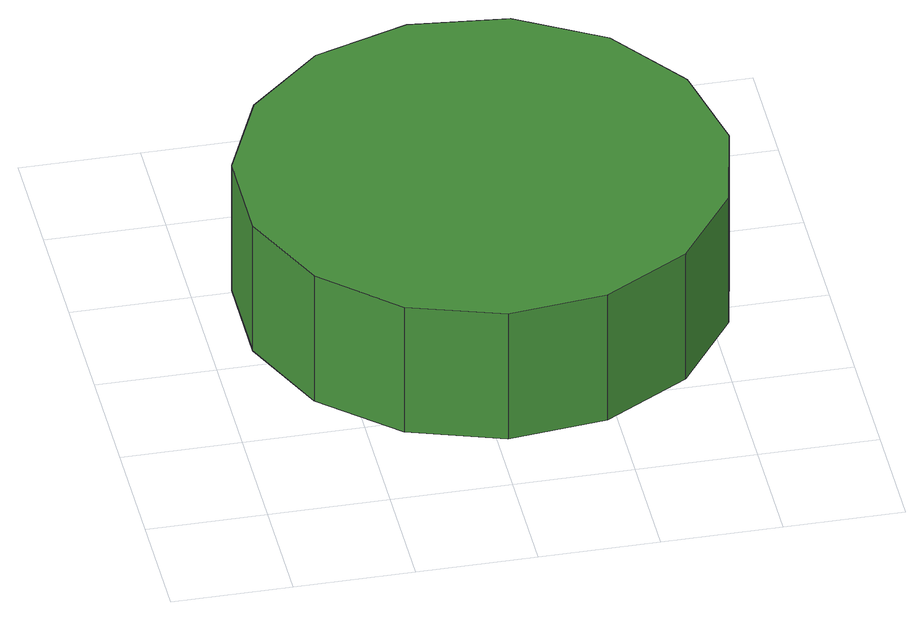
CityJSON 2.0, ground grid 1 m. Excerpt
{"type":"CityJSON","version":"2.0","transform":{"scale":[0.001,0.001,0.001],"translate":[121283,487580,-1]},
"CityObjects":{
"tree1":{"type":"SolitaryVegetationObject","attributes":{"function":"something"},"geometry":[{"type":"MultiSurface","lod":"1","boundaries":[[[0,1,2,3,4,5,6,7,8,9,10,11,12,13,14]],[[15,16,17,18,19,20,21,22,23,24,25,26,27,28,29]],[[0,29,28,1]],[[1,28,27,2]],[[2,27,26,3]],[[3,26,25,4]],[[4,25,24,5]],[[5,24,23,6]],[[6,23,22,7]],[[7,22,21,8]],[[8,21,20,9]],[[9,20,19,10]],[[10,19,18,11]],[[11,18,17,12]],[[12,17,16,13]],[[13,16,15,14]],[[14,15,29,0]]]}]}
},
"vertices":[
[4310,2612,1871],[4136,3430,1871],[3645,4106,1871],[2921,4524,1871],[2089,4612,1871],[1294,4353,1871],[673,3794,1871],[333,3030,1871],[333,2194,1871],[673,1430,1871],[1294,871,1871],[2089,612,1871],[2921,700,1871],[3645,1118,1871],[4136,1794,1871],[4136,1794,633],[3645,1118,633],[2921,700,633],[2089,612,633],[1294,871,633],[673,1430,633],[333,2194,633],[333,3030,633],[673,3794,633],[1294,4353,633],[2089,4612,633],[2921,4524,633],[3645,4106,633],[4136,3430,633],[4310,2612,633]
]}
